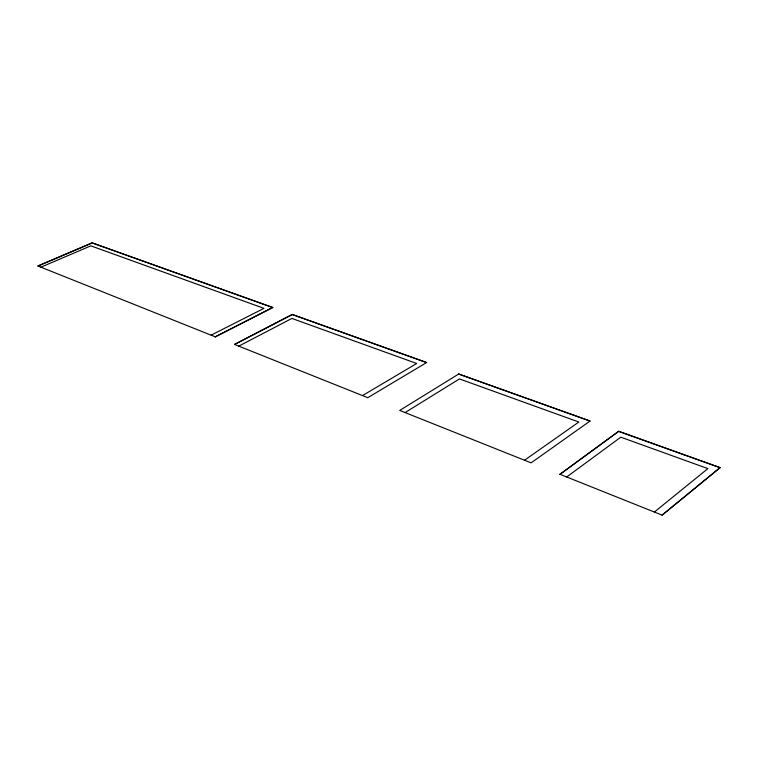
<?xml version="1.0" encoding="UTF-8"?>
<svg xmlns="http://www.w3.org/2000/svg" width="758" height="758" viewBox="0 0 758 758"><rect width="100%" height="100%" fill="white"/><g stroke="black" fill="none" stroke-linecap="round" stroke-linejoin="round"><path stroke-width="1.14" d="M559.897 474.262L662.104 515.137L720.1 467.667L618.717 431.293L559.906 474.356L618.717 431.293M662.104 515.137L720.1 467.572M654.448 511.982L707.877 468.624L620.783 437.176L566.7 476.981M458.694 374.026L399.712 410.429L531.102 462.863L590.056 421.031L458.694 374.026L590.056 421.031M524.602 460.182L578.847 422.035L459.443 378.924L405.17 412.523M234.535 344.445L367.772 397.685L426.631 362.551L292.275 314.542L234.535 344.445L292.256 314.466L426.631 362.551M362.58 395.534L416.682 363.489L291.896 318.436L238.789 346.141M272.757 307.483L215.281 336.836L272.757 307.483L92.182 242.863L37.9 265.982L215.281 336.836M211.179 335.121L263.964 308.354L90.837 245.848L40.904 267.186M37.919 266.049L92.192 242.93L272.766 307.559M618.717 431.378L720.1 467.667"/></g></svg>
